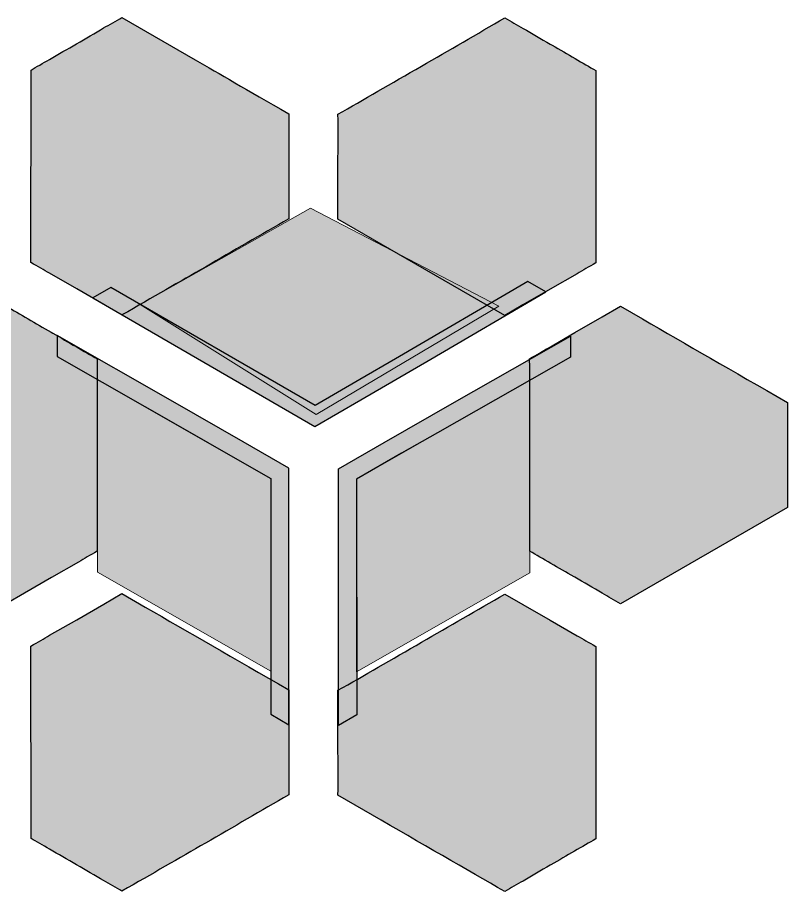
# Model space of a CAD drawing. Header units: centimetres. Extents: x -18.6 to 18.8, y -13 to 11.8.
# Drawn here: x -2.795 to 0.126, y 8.465 to 11.783 of the extents above; entities that cross this region are included whole.
import ezdxf

# ---------------------------------------------------------------- set-up
doc = ezdxf.new("R2010")
doc.units = ezdxf.units.CM
doc.header["$MEASUREMENT"] = 0
doc.layers.add('Layer 1', color=7, linetype='Continuous')

msp = doc.modelspace()

# ---------------------------------------------------------------- hatches: boundary and pattern name
at = {"layer": 'Layer 1', "true_color": 0xd2d3d5}
h = msp.add_hatch(color=254, dxfattribs=at)
edge = h.paths.add_edge_path()
edge.add_spline(control_points=[(-2.74392, 11.58318), (-2.74392, 11.58318), (-2.74397, 10.85268), (-2.74397, 10.85268), (-2.71763, 10.83717), (-2.6946, 10.82377), (-2.67363, 10.81168), (-2.67363, 10.81168), (-2.57067, 10.75279), (-2.57067, 10.75279), (-2.57067, 10.75279), (-2.46774, 10.69352), (-2.46774, 10.69352), (-2.46774, 10.69352), (-2.39878, 10.65357), (-2.39878, 10.65357), (-2.28183, 10.72061), (-2.17835, 10.7802), (-2.0825, 10.83556), (-1.9769, 10.89657), (-1.87135, 10.95771), (-1.7659, 11.01884), (-1.76573, 11.04409), (-1.76567, 11.07114), (-1.76568, 11.09918), (-1.76569, 11.13745), (-1.76585, 11.1777), (-1.76598, 11.21792), (-1.76598, 11.21792), (-1.766, 11.22579), (-1.766, 11.22579), (-1.76622, 11.29298), (-1.76643, 11.35989), (-1.76605, 11.41728), (-1.93088, 11.51223), (-2.02747, 11.56806), (-2.12076, 11.62199), (-2.12076, 11.62199), (-2.39873, 11.78266), (-2.39873, 11.78266), (-2.42197, 11.76947), (-2.44519, 11.75615), (-2.46827, 11.7428), (-2.50139, 11.72366), (-2.53619, 11.70341), (-2.57094, 11.68317), (-2.60567, 11.66297), (-2.64044, 11.64273), (-2.67358, 11.62359), (-2.6992, 11.60879), (-2.72308, 11.59506), (-2.74392, 11.58318)], knot_values=[0, 0, 0, 0, 0.0588235, 0.0588235, 0.0588235, 0.1176471, 0.1176471, 0.1176471, 0.1764706, 0.1764706, 0.1764706, 0.2352941, 0.2352941, 0.2352941, 0.2941176, 0.2941176, 0.2941176, 0.3529412, 0.3529412, 0.3529412, 0.4117647, 0.4117647, 0.4117647, 0.4705882, 0.4705882, 0.4705882, 0.5294118, 0.5294118, 0.5294118, 0.5882353, 0.5882353, 0.5882353, 0.6470588, 0.6470588, 0.6470588, 0.7058824, 0.7058824, 0.7058824, 0.7647059, 0.7647059, 0.7647059, 0.8235294, 0.8235294, 0.8235294, 0.8823529, 0.8823529, 0.8823529, 0.9411765, 0.9411765, 0.9411765, 1, 1, 1, 1], degree=3, periodic=1)
h = msp.add_hatch(color=254, dxfattribs=at)
edge = h.paths.add_edge_path()
edge.add_spline(control_points=[(-0.60143, 10.85112), (-0.60143, 10.85112), (-0.60147, 11.58162), (-0.60147, 11.58162), (-0.64956, 11.60898), (-0.70807, 11.64302), (-0.76682, 11.67718), (-0.76682, 11.67718), (-0.77444, 11.68161), (-0.77444, 11.68161), (-0.8092, 11.70185), (-0.844, 11.72211), (-0.87711, 11.74125), (-0.90014, 11.75455), (-0.92326, 11.76783), (-0.94651, 11.78102), (-1.0519, 11.71992), (-1.15736, 11.65879), (-1.26288, 11.5978), (-1.37646, 11.53216), (-1.4839, 11.47019), (-1.57934, 11.41546), (-1.57897, 11.35812), (-1.57917, 11.29131), (-1.57939, 11.22422), (-1.57939, 11.22422), (-1.57941, 11.21636), (-1.57941, 11.21636), (-1.57954, 11.17616), (-1.5797, 11.1359), (-1.57971, 11.09762), (-1.57972, 11.06956), (-1.57965, 11.04249), (-1.57949, 11.01722), (-1.57949, 11.01722), (-0.94672, 10.65195), (-0.94672, 10.65195), (-0.94672, 10.65195), (-0.87765, 10.69196), (-0.87765, 10.69196), (-0.87765, 10.69196), (-0.77471, 10.75124), (-0.77471, 10.75124), (-0.77471, 10.75124), (-0.67176, 10.81012), (-0.67176, 10.81012), (-0.65065, 10.82231), (-0.62775, 10.83563), (-0.60143, 10.85112)], knot_values=[0, 0, 0, 0, 0.0625, 0.0625, 0.0625, 0.125, 0.125, 0.125, 0.1875, 0.1875, 0.1875, 0.25, 0.25, 0.25, 0.3125, 0.3125, 0.3125, 0.375, 0.375, 0.375, 0.4375, 0.4375, 0.4375, 0.5, 0.5, 0.5, 0.5625, 0.5625, 0.5625, 0.625, 0.625, 0.625, 0.6875, 0.6875, 0.6875, 0.75, 0.75, 0.75, 0.8125, 0.8125, 0.8125, 0.875, 0.875, 0.875, 0.9375, 0.9375, 0.9375, 1, 1, 1, 1], degree=3, periodic=1)
at = {"layer": 'Layer 1', "true_color": 0x373435}
h = msp.add_hatch(color=250, dxfattribs=at)
edge = h.paths.add_edge_path()
edge.add_spline(control_points=[(-2.32934, 10.69339), (-2.32934, 10.69339), (-1.66172, 10.2764), (-1.66172, 10.2764), (-1.66172, 10.2764), (-0.96938, 10.68652), (-0.96938, 10.68652), (-0.96938, 10.68652), (-1.68317, 11.05915), (-1.68317, 11.05915), (-1.68317, 11.05915), (-2.32934, 10.69339), (-2.32934, 10.69339)], knot_values=[0, 0, 0, 0, 0.25, 0.25, 0.25, 0.5, 0.5, 0.5, 0.75, 0.75, 0.75, 1, 1, 1, 1], degree=3, periodic=1)
h = msp.add_hatch(color=250, dxfattribs=at)
edge = h.paths.add_edge_path()
edge.add_spline(control_points=[(-0.79106, 10.74116), (-0.79106, 10.74116), (-1.22728, 10.48563), (-1.22728, 10.48563), (-1.22728, 10.48563), (-1.49309, 10.33153), (-1.49309, 10.33153), (-1.49309, 10.33153), (-1.6666, 10.23094), (-1.6666, 10.23094), (-1.6666, 10.23094), (-2.50995, 10.71812), (-2.50995, 10.71812), (-2.50995, 10.71812), (-2.44102, 10.75791), (-2.44102, 10.75791), (-2.44102, 10.75791), (-1.66635, 10.31039), (-1.66635, 10.31039), (-1.66635, 10.31039), (-1.49621, 10.40903), (-1.49621, 10.40903), (-1.49621, 10.40903), (-1.3607, 10.4876), (-1.3607, 10.4876), (-1.3607, 10.4876), (-0.8596, 10.78074), (-0.8596, 10.78074), (-0.8596, 10.78074), (-0.79106, 10.74116), (-0.79106, 10.74116)], knot_values=[0, 0, 0, 0, 0.1, 0.1, 0.1, 0.2, 0.2, 0.2, 0.3, 0.3, 0.3, 0.4, 0.4, 0.4, 0.5, 0.5, 0.5, 0.6, 0.6, 0.6, 0.7, 0.7, 0.7, 0.8, 0.8, 0.8, 0.9, 0.9, 0.9, 1, 1, 1, 1], degree=3, periodic=1)
at = {"layer": 'Layer 1', "true_color": 0xd2d3d5}
h = msp.add_hatch(color=254, dxfattribs=at)
edge = h.paths.add_edge_path()
edge.add_spline(control_points=[(-2.83828, 10.68688), (-2.83828, 10.68688), (-3.47105, 10.32149), (-3.47105, 10.32149), (-3.47066, 10.26357), (-3.47087, 10.19593), (-3.4711, 10.12808), (-3.4711, 10.12808), (-3.47112, 10.12219), (-3.47112, 10.12219), (-3.47125, 10.08199), (-3.4714, 10.04174), (-3.47141, 10.00346), (-3.47141, 9.9754), (-3.47135, 9.94834), (-3.47118, 9.92307), (-3.47118, 9.92307), (-2.83843, 9.55778), (-2.83843, 9.55778), (-2.83843, 9.55778), (-2.76921, 9.59788), (-2.76921, 9.59788), (-2.76921, 9.59788), (-2.66613, 9.65725), (-2.66613, 9.65725), (-2.66613, 9.65725), (-2.5633, 9.71604), (-2.5633, 9.71604), (-2.54238, 9.72812), (-2.51954, 9.74141), (-2.49333, 9.75685), (-2.49327, 9.809), (-2.49308, 9.84326), (-2.49289, 9.98391), (-2.49267, 10.15174), (-2.49245, 10.31963), (-2.49307, 10.4874), (-2.54191, 10.51519), (-2.60135, 10.54977), (-2.66096, 10.58445), (-2.66096, 10.58445), (-2.66794, 10.58852), (-2.66794, 10.58852), (-2.72666, 10.62267), (-2.78532, 10.65681), (-2.83828, 10.68688)], knot_values=[0, 0, 0, 0, 0.0666667, 0.0666667, 0.0666667, 0.1333333, 0.1333333, 0.1333333, 0.2, 0.2, 0.2, 0.2666667, 0.2666667, 0.2666667, 0.3333333, 0.3333333, 0.3333333, 0.4, 0.4, 0.4, 0.4666667, 0.4666667, 0.4666667, 0.5333333, 0.5333333, 0.5333333, 0.6, 0.6, 0.6, 0.6666667, 0.6666667, 0.6666667, 0.7333333, 0.7333333, 0.7333333, 0.8, 0.8, 0.8, 0.8666667, 0.8666667, 0.8666667, 0.9333333, 0.9333333, 0.9333333, 1, 1, 1, 1], degree=3, periodic=1)
h = msp.add_hatch(color=254, dxfattribs=at)
edge = h.paths.add_edge_path()
edge.add_spline(control_points=[(-0.50716, 9.55759), (-0.50716, 9.55759), (0.12565, 9.92297), (0.12565, 9.92297), (0.12527, 9.98092), (0.12549, 10.04857), (0.12571, 10.11641), (0.12571, 10.11641), (0.12573, 10.12227), (0.12573, 10.12227), (0.12586, 10.16247), (0.12601, 10.20272), (0.12602, 10.241), (0.12603, 10.26905), (0.12596, 10.29609), (0.1258, 10.32136), (-0.08832, 10.44441), (-0.25577, 10.54127), (-0.42396, 10.63851), (-0.42396, 10.63851), (-0.50712, 10.6866), (-0.50712, 10.6866), (-0.50712, 10.6866), (-0.57665, 10.64632), (-0.57665, 10.64632), (-0.57665, 10.64632), (-0.68021, 10.58666), (-0.68021, 10.58666), (-0.68021, 10.58666), (-0.78253, 10.52816), (-0.78253, 10.52816), (-0.80325, 10.5162), (-0.82591, 10.50302), (-0.85215, 10.48756), (-0.8515, 10.31958), (-0.85174, 10.15145), (-0.85197, 9.98338), (-0.85197, 9.98338), (-0.85199, 9.75687), (-0.85199, 9.75687), (-0.80282, 9.72889), (-0.74297, 9.69406), (-0.68306, 9.65917), (-0.68306, 9.65917), (-0.68121, 9.6581), (-0.68121, 9.6581), (-0.64613, 9.63769), (-0.61098, 9.61723), (-0.57752, 9.59789), (-0.55414, 9.58439), (-0.53068, 9.57092), (-0.50716, 9.55759)], knot_values=[0, 0, 0, 0, 0.0588235, 0.0588235, 0.0588235, 0.1176471, 0.1176471, 0.1176471, 0.1764706, 0.1764706, 0.1764706, 0.2352941, 0.2352941, 0.2352941, 0.2941176, 0.2941176, 0.2941176, 0.3529412, 0.3529412, 0.3529412, 0.4117647, 0.4117647, 0.4117647, 0.4705882, 0.4705882, 0.4705882, 0.5294118, 0.5294118, 0.5294118, 0.5882353, 0.5882353, 0.5882353, 0.6470588, 0.6470588, 0.6470588, 0.7058824, 0.7058824, 0.7058824, 0.7647059, 0.7647059, 0.7647059, 0.8235294, 0.8235294, 0.8235294, 0.8823529, 0.8823529, 0.8823529, 0.9411765, 0.9411765, 0.9411765, 1, 1, 1, 1], degree=3, periodic=1)
at = {"layer": 'Layer 1', "true_color": 0x373435}
h = msp.add_hatch(color=250, dxfattribs=at)
edge = h.paths.add_edge_path()
edge.add_spline(control_points=[(-2.64517, 10.57527), (-2.64517, 10.57527), (-2.20576, 10.32524), (-2.20576, 10.32524), (-2.20576, 10.32524), (-1.9394, 10.17211), (-1.9394, 10.17211), (-1.9394, 10.17211), (-1.76554, 10.07214), (-1.76554, 10.07214), (-1.76554, 10.07214), (-1.76577, 9.09819), (-1.76577, 9.09819), (-1.76577, 9.09819), (-1.83469, 9.13798), (-1.83469, 9.13798), (-1.83469, 9.13798), (-1.83446, 10.03262), (-1.83446, 10.03262), (-1.83446, 10.03262), (-2.00495, 10.13065), (-2.00495, 10.13065), (-2.00495, 10.13065), (-2.14076, 10.20872), (-2.14076, 10.20872), (-2.14076, 10.20872), (-2.64517, 10.49612), (-2.64517, 10.49612), (-2.64517, 10.49612), (-2.64517, 10.57527), (-2.64517, 10.57527)], knot_values=[0, 0, 0, 0, 0.1, 0.1, 0.1, 0.2, 0.2, 0.2, 0.3, 0.3, 0.3, 0.4, 0.4, 0.4, 0.5, 0.5, 0.5, 0.6, 0.6, 0.6, 0.7, 0.7, 0.7, 0.8, 0.8, 0.8, 0.9, 0.9, 0.9, 1, 1, 1, 1], degree=3, periodic=1)
h = msp.add_hatch(color=250, dxfattribs=at)
edge = h.paths.add_edge_path()
edge.add_spline(control_points=[(-0.69775, 10.57313), (-0.69775, 10.57313), (-1.13716, 10.3231), (-1.13716, 10.3231), (-1.13716, 10.3231), (-1.40352, 10.16997), (-1.40352, 10.16997), (-1.40352, 10.16997), (-1.57738, 10.06999), (-1.57738, 10.06999), (-1.57738, 10.06999), (-1.57715, 9.09604), (-1.57715, 9.09604), (-1.57715, 9.09604), (-1.50823, 9.13584), (-1.50823, 9.13584), (-1.50823, 9.13584), (-1.50846, 10.03048), (-1.50846, 10.03048), (-1.50846, 10.03048), (-1.33797, 10.12851), (-1.33797, 10.12851), (-1.33797, 10.12851), (-1.20216, 10.20658), (-1.20216, 10.20658), (-1.20216, 10.20658), (-0.69775, 10.49397), (-0.69775, 10.49397), (-0.69775, 10.49397), (-0.69775, 10.57313), (-0.69775, 10.57313)], knot_values=[0, 0, 0, 0, 0.1, 0.1, 0.1, 0.2, 0.2, 0.2, 0.3, 0.3, 0.3, 0.4, 0.4, 0.4, 0.5, 0.5, 0.5, 0.6, 0.6, 0.6, 0.7, 0.7, 0.7, 0.8, 0.8, 0.8, 0.9, 0.9, 0.9, 1, 1, 1, 1], degree=3, periodic=1)
h = msp.add_hatch(color=250, dxfattribs=at)
edge = h.paths.add_edge_path()
edge.add_spline(control_points=[(-1.8345, 10.03219), (-1.8345, 10.03219), (-2.49107, 10.40784), (-2.49107, 10.40784), (-2.49107, 10.40784), (-2.49107, 9.677), (-2.49107, 9.677), (-2.49107, 9.677), (-1.8345, 9.30135), (-1.8345, 9.30135), (-1.8345, 9.30135), (-1.8345, 10.03219), (-1.8345, 10.03219)], knot_values=[0, 0, 0, 0, 0.25, 0.25, 0.25, 0.5, 0.5, 0.5, 0.75, 0.75, 0.75, 1, 1, 1, 1], degree=3, periodic=1)
h = msp.add_hatch(color=250, dxfattribs=at)
edge = h.paths.add_edge_path()
edge.add_spline(control_points=[(-1.50846, 10.03049), (-1.50846, 10.03049), (-0.85189, 10.40614), (-0.85189, 10.40614), (-0.85189, 10.40614), (-0.85189, 9.6753), (-0.85189, 9.6753), (-0.85189, 9.6753), (-1.50846, 9.29965), (-1.50846, 9.29965), (-1.50846, 9.29965), (-1.50846, 10.03049), (-1.50846, 10.03049)], knot_values=[0, 0, 0, 0, 0.25, 0.25, 0.25, 0.5, 0.5, 0.5, 0.75, 0.75, 0.75, 1, 1, 1, 1], degree=3, periodic=1)
at = {"layer": 'Layer 1', "true_color": 0xd2d3d5}
h = msp.add_hatch(color=254, dxfattribs=at)
edge = h.paths.add_edge_path()
edge.add_spline(control_points=[(-2.74399, 9.397), (-2.74399, 9.397), (-2.74392, 8.66651), (-2.74392, 8.66651), (-2.72308, 8.65464), (-2.6992, 8.64091), (-2.67358, 8.6261), (-2.64044, 8.60696), (-2.60567, 8.58673), (-2.57094, 8.56652), (-2.53619, 8.54629), (-2.50139, 8.52603), (-2.46827, 8.5069), (-2.44525, 8.49359), (-2.42206, 8.48028), (-2.39879, 8.46708), (-2.28513, 8.53208), (-2.18075, 8.59216), (-2.08192, 8.64928), (-1.97653, 8.7102), (-1.87121, 8.77132), (-1.76605, 8.83242), (-1.76643, 8.88981), (-1.76622, 8.95673), (-1.766, 9.02391), (-1.766, 9.02391), (-1.76598, 9.03178), (-1.76598, 9.03178), (-1.76585, 9.07199), (-1.7657, 9.11225), (-1.76569, 9.15053), (-1.76568, 9.17857), (-1.76574, 9.20562), (-1.76591, 9.23087), (-1.97845, 9.35302), (-2.14412, 9.44884), (-2.31063, 9.54512), (-2.31063, 9.54512), (-2.39881, 9.59611), (-2.39881, 9.59611), (-2.39881, 9.59611), (-2.46774, 9.55618), (-2.46774, 9.55618), (-2.46774, 9.55618), (-2.57067, 9.4969), (-2.57067, 9.4969), (-2.57067, 9.4969), (-2.67363, 9.43802), (-2.67363, 9.43802), (-2.69475, 9.42584), (-2.71769, 9.41249), (-2.74399, 9.397)], knot_values=[0, 0, 0, 0, 0.0588235, 0.0588235, 0.0588235, 0.1176471, 0.1176471, 0.1176471, 0.1764706, 0.1764706, 0.1764706, 0.2352941, 0.2352941, 0.2352941, 0.2941176, 0.2941176, 0.2941176, 0.3529412, 0.3529412, 0.3529412, 0.4117647, 0.4117647, 0.4117647, 0.4705882, 0.4705882, 0.4705882, 0.5294118, 0.5294118, 0.5294118, 0.5882353, 0.5882353, 0.5882353, 0.6470588, 0.6470588, 0.6470588, 0.7058824, 0.7058824, 0.7058824, 0.7647059, 0.7647059, 0.7647059, 0.8235294, 0.8235294, 0.8235294, 0.8823529, 0.8823529, 0.8823529, 0.9411765, 0.9411765, 0.9411765, 1, 1, 1, 1], degree=3, periodic=1)
h = msp.add_hatch(color=254, dxfattribs=at)
edge = h.paths.add_edge_path()
edge.add_spline(control_points=[(-1.44901, 8.75555), (-1.26843, 8.65108), (-1.08767, 8.54651), (-0.94671, 8.46545), (-0.9234, 8.47868), (-0.90021, 8.49199), (-0.87711, 8.50534), (-0.844, 8.52447), (-0.8092, 8.54474), (-0.77444, 8.56496), (-0.77444, 8.56496), (-0.77173, 8.56654), (-0.77173, 8.56654), (-0.71133, 8.60169), (-0.65098, 8.6368), (-0.6015, 8.66494), (-0.6015, 8.66494), (-0.60143, 9.39546), (-0.60143, 9.39546), (-0.62772, 9.41095), (-0.65069, 9.42432), (-0.67176, 9.43647), (-0.67176, 9.43647), (-0.77471, 9.49534), (-0.77471, 9.49534), (-0.77471, 9.49534), (-0.87765, 9.55462), (-0.87765, 9.55462), (-0.87765, 9.55462), (-0.94653, 9.59452), (-0.94653, 9.59452), (-1.05164, 9.53345), (-1.15693, 9.47239), (-1.2623, 9.41152), (-1.37497, 9.34644), (-1.48177, 9.28495), (-1.57948, 9.22904), (-1.57964, 9.20386), (-1.57971, 9.17691), (-1.5797, 9.14897), (-1.57969, 9.11069), (-1.57954, 9.07044), (-1.57941, 9.03022), (-1.57941, 9.03022), (-1.57939, 9.02235), (-1.57939, 9.02235), (-1.57917, 8.95518), (-1.57896, 8.88831), (-1.57934, 8.83093), (-1.57934, 8.83093), (-1.44901, 8.75555), (-1.44901, 8.75555)], knot_values=[0, 0, 0, 0, 0.0588235, 0.0588235, 0.0588235, 0.1176471, 0.1176471, 0.1176471, 0.1764706, 0.1764706, 0.1764706, 0.2352941, 0.2352941, 0.2352941, 0.2941176, 0.2941176, 0.2941176, 0.3529412, 0.3529412, 0.3529412, 0.4117647, 0.4117647, 0.4117647, 0.4705882, 0.4705882, 0.4705882, 0.5294118, 0.5294118, 0.5294118, 0.5882353, 0.5882353, 0.5882353, 0.6470588, 0.6470588, 0.6470588, 0.7058824, 0.7058824, 0.7058824, 0.7647059, 0.7647059, 0.7647059, 0.8235294, 0.8235294, 0.8235294, 0.8823529, 0.8823529, 0.8823529, 0.9411765, 0.9411765, 0.9411765, 1, 1, 1, 1], degree=3, periodic=1)

# ---------------------------------------------------------------- linework, layer by layer
at = {"layer": 'Layer 1', "color": 254}
for points, knots in [([(-2.74392, 11.58318), (-2.74392, 11.58318), (-2.74397, 10.85268), (-2.74397, 10.85268), (-2.71763, 10.83717), (-2.6946, 10.82377), (-2.67363, 10.81168), (-2.67363, 10.81168), (-2.57067, 10.75279), (-2.57067, 10.75279), (-2.57067, 10.75279), (-2.46774, 10.69352), (-2.46774, 10.69352), (-2.46774, 10.69352), (-2.39878, 10.65357), (-2.39878, 10.65357), (-2.28183, 10.72061), (-2.17835, 10.7802), (-2.0825, 10.83556), (-1.9769, 10.89657), (-1.87135, 10.95771), (-1.7659, 11.01884), (-1.76573, 11.04409), (-1.76567, 11.07114), (-1.76568, 11.09918), (-1.76569, 11.13745), (-1.76585, 11.1777), (-1.76598, 11.21792), (-1.76598, 11.21792), (-1.766, 11.22579), (-1.766, 11.22579), (-1.76622, 11.29298), (-1.76643, 11.35989), (-1.76605, 11.41728), (-1.93088, 11.51223), (-2.02747, 11.56806), (-2.12076, 11.62199), (-2.12076, 11.62199), (-2.39873, 11.78266), (-2.39873, 11.78266), (-2.42197, 11.76947), (-2.44519, 11.75615), (-2.46827, 11.7428), (-2.50139, 11.72366), (-2.53619, 11.70341), (-2.57094, 11.68317), (-2.60567, 11.66297), (-2.64044, 11.64273), (-2.67358, 11.62359), (-2.6992, 11.60879), (-2.72308, 11.59506), (-2.74392, 11.58318)], [0, 0, 0, 0, 0.0588235, 0.0588235, 0.0588235, 0.1176471, 0.1176471, 0.1176471, 0.1764706, 0.1764706, 0.1764706, 0.2352941, 0.2352941, 0.2352941, 0.2941176, 0.2941176, 0.2941176, 0.3529412, 0.3529412, 0.3529412, 0.4117647, 0.4117647, 0.4117647, 0.4705882, 0.4705882, 0.4705882, 0.5294118, 0.5294118, 0.5294118, 0.5882353, 0.5882353, 0.5882353, 0.6470588, 0.6470588, 0.6470588, 0.7058824, 0.7058824, 0.7058824, 0.7647059, 0.7647059, 0.7647059, 0.8235294, 0.8235294, 0.8235294, 0.8823529, 0.8823529, 0.8823529, 0.9411765, 0.9411765, 0.9411765, 1, 1, 1, 1]), ([(-0.60143, 10.85112), (-0.60143, 10.85112), (-0.60147, 11.58162), (-0.60147, 11.58162), (-0.64956, 11.60898), (-0.70807, 11.64302), (-0.76682, 11.67718), (-0.76682, 11.67718), (-0.77444, 11.68161), (-0.77444, 11.68161), (-0.8092, 11.70185), (-0.844, 11.72211), (-0.87711, 11.74125), (-0.90014, 11.75455), (-0.92326, 11.76783), (-0.94651, 11.78102), (-1.0519, 11.71992), (-1.15736, 11.65879), (-1.26288, 11.5978), (-1.37646, 11.53216), (-1.4839, 11.47019), (-1.57934, 11.41546), (-1.57897, 11.35812), (-1.57917, 11.29131), (-1.57939, 11.22422), (-1.57939, 11.22422), (-1.57941, 11.21636), (-1.57941, 11.21636), (-1.57954, 11.17616), (-1.5797, 11.1359), (-1.57971, 11.09762), (-1.57972, 11.06956), (-1.57965, 11.04249), (-1.57949, 11.01722), (-1.57949, 11.01722), (-0.94672, 10.65195), (-0.94672, 10.65195), (-0.94672, 10.65195), (-0.87765, 10.69196), (-0.87765, 10.69196), (-0.87765, 10.69196), (-0.77471, 10.75124), (-0.77471, 10.75124), (-0.77471, 10.75124), (-0.67176, 10.81012), (-0.67176, 10.81012), (-0.65065, 10.82231), (-0.62775, 10.83563), (-0.60143, 10.85112)], [0, 0, 0, 0, 0.0625, 0.0625, 0.0625, 0.125, 0.125, 0.125, 0.1875, 0.1875, 0.1875, 0.25, 0.25, 0.25, 0.3125, 0.3125, 0.3125, 0.375, 0.375, 0.375, 0.4375, 0.4375, 0.4375, 0.5, 0.5, 0.5, 0.5625, 0.5625, 0.5625, 0.625, 0.625, 0.625, 0.6875, 0.6875, 0.6875, 0.75, 0.75, 0.75, 0.8125, 0.8125, 0.8125, 0.875, 0.875, 0.875, 0.9375, 0.9375, 0.9375, 1, 1, 1, 1]), ([(-2.83828, 10.68688), (-2.83828, 10.68688), (-3.47105, 10.32149), (-3.47105, 10.32149), (-3.47066, 10.26357), (-3.47087, 10.19593), (-3.4711, 10.12808), (-3.4711, 10.12808), (-3.47112, 10.12219), (-3.47112, 10.12219), (-3.47125, 10.08199), (-3.4714, 10.04174), (-3.47141, 10.00346), (-3.47141, 9.9754), (-3.47135, 9.94834), (-3.47118, 9.92307), (-3.47118, 9.92307), (-2.83843, 9.55778), (-2.83843, 9.55778), (-2.83843, 9.55778), (-2.76921, 9.59788), (-2.76921, 9.59788), (-2.76921, 9.59788), (-2.66613, 9.65725), (-2.66613, 9.65725), (-2.66613, 9.65725), (-2.5633, 9.71604), (-2.5633, 9.71604), (-2.54238, 9.72812), (-2.51954, 9.74141), (-2.49333, 9.75685), (-2.49327, 9.809), (-2.49308, 9.84326), (-2.49289, 9.98391), (-2.49267, 10.15174), (-2.49245, 10.31963), (-2.49307, 10.4874), (-2.54191, 10.51519), (-2.60135, 10.54977), (-2.66096, 10.58445), (-2.66096, 10.58445), (-2.66794, 10.58852), (-2.66794, 10.58852), (-2.72666, 10.62267), (-2.78532, 10.65681), (-2.83828, 10.68688)], [0, 0, 0, 0, 0.0666667, 0.0666667, 0.0666667, 0.1333333, 0.1333333, 0.1333333, 0.2, 0.2, 0.2, 0.2666667, 0.2666667, 0.2666667, 0.3333333, 0.3333333, 0.3333333, 0.4, 0.4, 0.4, 0.4666667, 0.4666667, 0.4666667, 0.5333333, 0.5333333, 0.5333333, 0.6, 0.6, 0.6, 0.6666667, 0.6666667, 0.6666667, 0.7333333, 0.7333333, 0.7333333, 0.8, 0.8, 0.8, 0.8666667, 0.8666667, 0.8666667, 0.9333333, 0.9333333, 0.9333333, 1, 1, 1, 1]), ([(-0.50716, 9.55759), (-0.50716, 9.55759), (0.12565, 9.92297), (0.12565, 9.92297), (0.12527, 9.98092), (0.12549, 10.04857), (0.12571, 10.11641), (0.12571, 10.11641), (0.12573, 10.12227), (0.12573, 10.12227), (0.12586, 10.16247), (0.12601, 10.20272), (0.12602, 10.241), (0.12603, 10.26905), (0.12596, 10.29609), (0.1258, 10.32136), (-0.08832, 10.44441), (-0.25577, 10.54127), (-0.42396, 10.63851), (-0.42396, 10.63851), (-0.50712, 10.6866), (-0.50712, 10.6866), (-0.50712, 10.6866), (-0.57665, 10.64632), (-0.57665, 10.64632), (-0.57665, 10.64632), (-0.68021, 10.58666), (-0.68021, 10.58666), (-0.68021, 10.58666), (-0.78253, 10.52816), (-0.78253, 10.52816), (-0.80325, 10.5162), (-0.82591, 10.50302), (-0.85215, 10.48756), (-0.8515, 10.31958), (-0.85174, 10.15145), (-0.85197, 9.98338), (-0.85197, 9.98338), (-0.85199, 9.75687), (-0.85199, 9.75687), (-0.80282, 9.72889), (-0.74297, 9.69406), (-0.68306, 9.65917), (-0.68306, 9.65917), (-0.68121, 9.6581), (-0.68121, 9.6581), (-0.64613, 9.63769), (-0.61098, 9.61723), (-0.57752, 9.59789), (-0.55414, 9.58439), (-0.53068, 9.57092), (-0.50716, 9.55759)], [0, 0, 0, 0, 0.0588235, 0.0588235, 0.0588235, 0.1176471, 0.1176471, 0.1176471, 0.1764706, 0.1764706, 0.1764706, 0.2352941, 0.2352941, 0.2352941, 0.2941176, 0.2941176, 0.2941176, 0.3529412, 0.3529412, 0.3529412, 0.4117647, 0.4117647, 0.4117647, 0.4705882, 0.4705882, 0.4705882, 0.5294118, 0.5294118, 0.5294118, 0.5882353, 0.5882353, 0.5882353, 0.6470588, 0.6470588, 0.6470588, 0.7058824, 0.7058824, 0.7058824, 0.7647059, 0.7647059, 0.7647059, 0.8235294, 0.8235294, 0.8235294, 0.8823529, 0.8823529, 0.8823529, 0.9411765, 0.9411765, 0.9411765, 1, 1, 1, 1]), ([(-2.74399, 9.397), (-2.74399, 9.397), (-2.74392, 8.66651), (-2.74392, 8.66651), (-2.72308, 8.65464), (-2.6992, 8.64091), (-2.67358, 8.6261), (-2.64044, 8.60696), (-2.60567, 8.58673), (-2.57094, 8.56652), (-2.53619, 8.54629), (-2.50139, 8.52603), (-2.46827, 8.5069), (-2.44525, 8.49359), (-2.42206, 8.48028), (-2.39879, 8.46708), (-2.28513, 8.53208), (-2.18075, 8.59216), (-2.08192, 8.64928), (-1.97653, 8.7102), (-1.87121, 8.77132), (-1.76605, 8.83242), (-1.76643, 8.88981), (-1.76622, 8.95673), (-1.766, 9.02391), (-1.766, 9.02391), (-1.76598, 9.03178), (-1.76598, 9.03178), (-1.76585, 9.07199), (-1.7657, 9.11225), (-1.76569, 9.15053), (-1.76568, 9.17857), (-1.76574, 9.20562), (-1.76591, 9.23087), (-1.97845, 9.35302), (-2.14412, 9.44884), (-2.31063, 9.54512), (-2.31063, 9.54512), (-2.39881, 9.59611), (-2.39881, 9.59611), (-2.39881, 9.59611), (-2.46774, 9.55618), (-2.46774, 9.55618), (-2.46774, 9.55618), (-2.57067, 9.4969), (-2.57067, 9.4969), (-2.57067, 9.4969), (-2.67363, 9.43802), (-2.67363, 9.43802), (-2.69475, 9.42584), (-2.71769, 9.41249), (-2.74399, 9.397)], [0, 0, 0, 0, 0.0588235, 0.0588235, 0.0588235, 0.1176471, 0.1176471, 0.1176471, 0.1764706, 0.1764706, 0.1764706, 0.2352941, 0.2352941, 0.2352941, 0.2941176, 0.2941176, 0.2941176, 0.3529412, 0.3529412, 0.3529412, 0.4117647, 0.4117647, 0.4117647, 0.4705882, 0.4705882, 0.4705882, 0.5294118, 0.5294118, 0.5294118, 0.5882353, 0.5882353, 0.5882353, 0.6470588, 0.6470588, 0.6470588, 0.7058824, 0.7058824, 0.7058824, 0.7647059, 0.7647059, 0.7647059, 0.8235294, 0.8235294, 0.8235294, 0.8823529, 0.8823529, 0.8823529, 0.9411765, 0.9411765, 0.9411765, 1, 1, 1, 1]), ([(-1.44901, 8.75555), (-1.26843, 8.65108), (-1.08767, 8.54651), (-0.94671, 8.46545), (-0.9234, 8.47868), (-0.90021, 8.49199), (-0.87711, 8.50534), (-0.844, 8.52447), (-0.8092, 8.54474), (-0.77444, 8.56496), (-0.77444, 8.56496), (-0.77173, 8.56654), (-0.77173, 8.56654), (-0.71133, 8.60169), (-0.65098, 8.6368), (-0.6015, 8.66494), (-0.6015, 8.66494), (-0.60143, 9.39546), (-0.60143, 9.39546), (-0.62772, 9.41095), (-0.65069, 9.42432), (-0.67176, 9.43647), (-0.67176, 9.43647), (-0.77471, 9.49534), (-0.77471, 9.49534), (-0.77471, 9.49534), (-0.87765, 9.55462), (-0.87765, 9.55462), (-0.87765, 9.55462), (-0.94653, 9.59452), (-0.94653, 9.59452), (-1.05164, 9.53345), (-1.15693, 9.47239), (-1.2623, 9.41152), (-1.37497, 9.34644), (-1.48177, 9.28495), (-1.57948, 9.22904), (-1.57964, 9.20386), (-1.57971, 9.17691), (-1.5797, 9.14897), (-1.57969, 9.11069), (-1.57954, 9.07044), (-1.57941, 9.03022), (-1.57941, 9.03022), (-1.57939, 9.02235), (-1.57939, 9.02235), (-1.57917, 8.95518), (-1.57896, 8.88831), (-1.57934, 8.83093), (-1.57934, 8.83093), (-1.44901, 8.75555), (-1.44901, 8.75555)], [0, 0, 0, 0, 0.0588235, 0.0588235, 0.0588235, 0.1176471, 0.1176471, 0.1176471, 0.1764706, 0.1764706, 0.1764706, 0.2352941, 0.2352941, 0.2352941, 0.2941176, 0.2941176, 0.2941176, 0.3529412, 0.3529412, 0.3529412, 0.4117647, 0.4117647, 0.4117647, 0.4705882, 0.4705882, 0.4705882, 0.5294118, 0.5294118, 0.5294118, 0.5882353, 0.5882353, 0.5882353, 0.6470588, 0.6470588, 0.6470588, 0.7058824, 0.7058824, 0.7058824, 0.7647059, 0.7647059, 0.7647059, 0.8235294, 0.8235294, 0.8235294, 0.8823529, 0.8823529, 0.8823529, 0.9411765, 0.9411765, 0.9411765, 1, 1, 1, 1])]:
    msp.add_open_spline(points, degree=3, knots=knots, dxfattribs=at)
at = {"layer": 'Layer 1', "color": 250, "lineweight": 18}
for points in [[(-2.32934, 10.69339), (-2.32934, 10.69339), (-1.66172, 10.2764), (-1.66172, 10.2764), (-1.66172, 10.2764), (-0.96938, 10.68652), (-0.96938, 10.68652), (-0.96938, 10.68652), (-1.68317, 11.05915), (-1.68317, 11.05915), (-1.68317, 11.05915), (-2.32934, 10.69339), (-2.32934, 10.69339)], [(-1.8345, 10.03219), (-1.8345, 10.03219), (-2.49107, 10.40784), (-2.49107, 10.40784), (-2.49107, 10.40784), (-2.49107, 9.677), (-2.49107, 9.677), (-2.49107, 9.677), (-1.8345, 9.30135), (-1.8345, 9.30135), (-1.8345, 9.30135), (-1.8345, 10.03219), (-1.8345, 10.03219)], [(-1.50846, 10.03049), (-1.50846, 10.03049), (-0.85189, 10.40614), (-0.85189, 10.40614), (-0.85189, 10.40614), (-0.85189, 9.6753), (-0.85189, 9.6753), (-0.85189, 9.6753), (-1.50846, 9.29965), (-1.50846, 9.29965), (-1.50846, 9.29965), (-1.50846, 10.03049), (-1.50846, 10.03049)]]:
    msp.add_open_spline(points, degree=3, knots=[0, 0, 0, 0, 0.25, 0.25, 0.25, 0.5, 0.5, 0.5, 0.75, 0.75, 0.75, 1, 1, 1, 1], dxfattribs=at)
at = {"layer": 'Layer 1', "color": 250}
for points in [[(-0.79106, 10.74116), (-0.79106, 10.74116), (-1.22728, 10.48563), (-1.22728, 10.48563), (-1.22728, 10.48563), (-1.49309, 10.33153), (-1.49309, 10.33153), (-1.49309, 10.33153), (-1.6666, 10.23094), (-1.6666, 10.23094), (-1.6666, 10.23094), (-2.50995, 10.71812), (-2.50995, 10.71812), (-2.50995, 10.71812), (-2.44102, 10.75791), (-2.44102, 10.75791), (-2.44102, 10.75791), (-1.66635, 10.31039), (-1.66635, 10.31039), (-1.66635, 10.31039), (-1.49621, 10.40903), (-1.49621, 10.40903), (-1.49621, 10.40903), (-1.3607, 10.4876), (-1.3607, 10.4876), (-1.3607, 10.4876), (-0.8596, 10.78074), (-0.8596, 10.78074), (-0.8596, 10.78074), (-0.79106, 10.74116), (-0.79106, 10.74116)], [(-2.64517, 10.57527), (-2.64517, 10.57527), (-2.20576, 10.32524), (-2.20576, 10.32524), (-2.20576, 10.32524), (-1.9394, 10.17211), (-1.9394, 10.17211), (-1.9394, 10.17211), (-1.76554, 10.07214), (-1.76554, 10.07214), (-1.76554, 10.07214), (-1.76577, 9.09819), (-1.76577, 9.09819), (-1.76577, 9.09819), (-1.83469, 9.13798), (-1.83469, 9.13798), (-1.83469, 9.13798), (-1.83446, 10.03262), (-1.83446, 10.03262), (-1.83446, 10.03262), (-2.00495, 10.13065), (-2.00495, 10.13065), (-2.00495, 10.13065), (-2.14076, 10.20872), (-2.14076, 10.20872), (-2.14076, 10.20872), (-2.64517, 10.49612), (-2.64517, 10.49612), (-2.64517, 10.49612), (-2.64517, 10.57527), (-2.64517, 10.57527)], [(-0.69775, 10.57313), (-0.69775, 10.57313), (-1.13716, 10.3231), (-1.13716, 10.3231), (-1.13716, 10.3231), (-1.40352, 10.16997), (-1.40352, 10.16997), (-1.40352, 10.16997), (-1.57738, 10.06999), (-1.57738, 10.06999), (-1.57738, 10.06999), (-1.57715, 9.09604), (-1.57715, 9.09604), (-1.57715, 9.09604), (-1.50823, 9.13584), (-1.50823, 9.13584), (-1.50823, 9.13584), (-1.50846, 10.03048), (-1.50846, 10.03048), (-1.50846, 10.03048), (-1.33797, 10.12851), (-1.33797, 10.12851), (-1.33797, 10.12851), (-1.20216, 10.20658), (-1.20216, 10.20658), (-1.20216, 10.20658), (-0.69775, 10.49397), (-0.69775, 10.49397), (-0.69775, 10.49397), (-0.69775, 10.57313), (-0.69775, 10.57313)]]:
    msp.add_open_spline(points, degree=3, knots=[0, 0, 0, 0, 0.1, 0.1, 0.1, 0.2, 0.2, 0.2, 0.3, 0.3, 0.3, 0.4, 0.4, 0.4, 0.5, 0.5, 0.5, 0.6, 0.6, 0.6, 0.7, 0.7, 0.7, 0.8, 0.8, 0.8, 0.9, 0.9, 0.9, 1, 1, 1, 1], dxfattribs=at)

doc.saveas('drawing.dxf')
